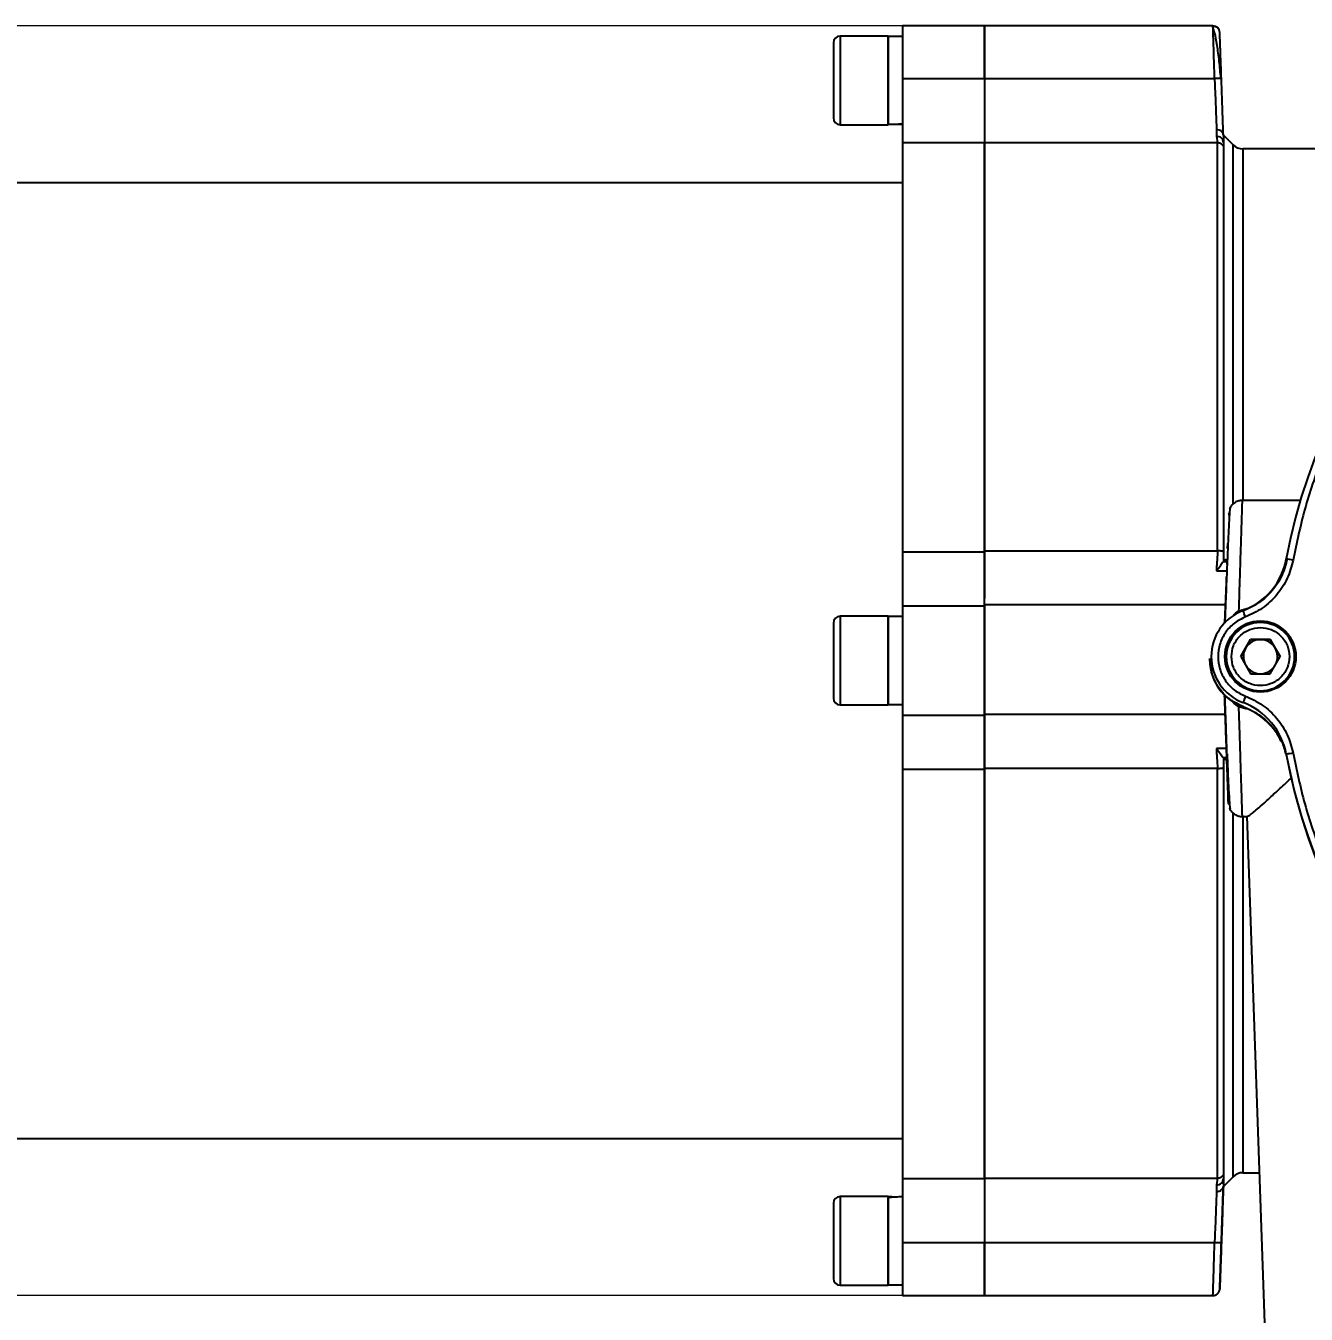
# Model space of a CAD drawing. Header units: millimetres. Extents: x 2085 to 4229, y 754 to 2271.
# Drawn here: x 3345 to 3532.5, y 1940.6 to 2129.3 of the extents above; entities that cross this region are included whole.
import ezdxf

# ---------------------------------------------------------------- set-up
doc = ezdxf.new("R2010")
doc.units = ezdxf.units.MM
doc.layers.add('AM_5', color=3, linetype='Continuous', lineweight=25)
doc.styles.add('SLDTEXTSTYLE1', font='txt.shx', dxfattribs={"width": 0.7, "bigfont": 'gbcbig.shx'})
doc.dimstyles.new('SLDDIMSTYLE12$0', dxfattribs={"dimtxt": 12, "dimasz": 10, "dimexe": 0, "dimexo": 0.0625, "dimgap": 0.875, "dimtad": 1, "dimdec": 1, "dimlfac": 1.8, "dimrnd": 1e-09, "dimzin": 12, "dimdsep": 46, "dimtxsty": 'SLDTEXTSTYLE1', "dimcen": 0.09, "dimdle": 8.16, "dimclrd": 3, "dimclre": 3, "dimadec": 0, "dimazin": 3, "dimtfac": 1, "dimtdec": 1, "dimtofl": 0, "dimtmove": 0, "dimatfit": 3, "dimfxl": 0, "dimfrac": 2, "dimtolj": 1, "dimlwd": 5, "dimlwe": 5, "dimarcsym": 0})

# ---------------------------------------------------------------- blocks, each defined once
blk = doc.blocks.new('*D58')
at = {"layer": 'AM_5', "color": 3, "lineweight": 5, "transparency": 16777216}
blk.add_line((3473.33, 2129.34), (3306.71, 2129.34), dxfattribs=at)
at = {"layer": 'AM_5', "color": 3, "linetype": 'Continuous', "lineweight": 5, "transparency": 16777216}
for p, q in [((3306.71, 2119.34), (3306.71, 1953.34)), ((3473.33, 1943.34), (3306.71, 1943.34))]:
    blk.add_line(p, q, dxfattribs=at)
at = {"layer": 'AM_5', "color": 3, "transparency": 16777216}
for points in [[(3305.04, 2119.34), (3308.37, 2119.34), (3306.71, 2129.34)], [(3305.04, 1953.34), (3308.37, 1953.34), (3306.71, 1943.34)]]:
    blk.add_solid(points, dxfattribs=at)
at = {"layer": 'Defpoints', "color": 0, "transparency": 16777216}
for p in [(3473.39, 2129.34), (3306.71, 1943.34), (3473.39, 1943.34)]:
    blk.add_point(p, dxfattribs=at)
at = {"layer": 'AM_5', "color": 0, "transparency": 16777216, "insert": (3299.83, 2036.34), "char_height": 12, "attachment_point": 5, "rotation": 90, "style": 'SLDTEXTSTYLE1'}
blk.add_mtext('\\A1;186', dxfattribs=at)

msp = doc.modelspace()

# ---------------------------------------------------------------- linework, layer by layer
at = {"color": 7, "linetype": 'Continuous', "lineweight": 25}
for p, q in [((3485.389, 2129.339), (3473.389, 2129.339)), ((3473.389, 2129.339), (3473.389, 2121.619)), ((3485.389, 2121.619), (3485.389, 2129.339)), ((3518.865, 2129.318), (3485.389, 2129.318)), ((3519.054, 2128.481), (3518.827, 2129.178)), ((3471.289, 2127.839), (3464.289, 2127.839)), ((3464.289, 2127.839), (3464.289, 2121.339)), ((3471.289, 2127.839), (3471.289, 2121.339)), ((3473.389, 2127.779), (3471.289, 2127.779)), ((3471.289, 2114.899), (3471.289, 2127.779)), ((3473.389, 2121.619), (3485.389, 2121.619)), ((3473.389, 2121.619), (3473.389, 2112.183)), ((3485.389, 2121.619), (3485.389, 2112.183)), ((3485.389, 2121.616), (3519.1, 2121.616)), ((3464.289, 2121.339), (3464.289, 2114.839)), ((3471.289, 2121.339), (3471.289, 2114.839)), ((3464.289, 2114.839), (3471.289, 2114.839)), ((3485.389, 2112.183), (3473.389, 2112.183)), ((3519.523, 2112.197), (3485.389, 2112.197)), ((3519.389, 2113.156), (3519.523, 2112.197)), ((3520.39, 2112.198), (3520.32, 2112.595)), ((3520.389, 2113.335), (3520.389, 2112.273)), ((3521.803, 2111.904), (3520.389, 2113.318)), ((3520.389, 2112.273), (3520.389, 2111.707)), ((3536.353, 2111.318), (3523.217, 2111.318)), ((3473.389, 2106.339), (3332.389, 2106.339)), ((3531.65, 2059.797), (3523.133, 2059.797)), ((3473.389, 2052.272), (3485.389, 2052.272)), ((3473.389, 2052.272), (3473.389, 2044.334)), ((3485.389, 2052.424), (3519.523, 2052.414)), ((3485.389, 2052.272), (3485.389, 2045.43)), ((3520.389, 2052.31), (3520.389, 2050.854)), ((3520.983, 2053.505), (3520.956, 2052.758)), ((3520.983, 2053.514), (3520.983, 2053.505)), ((3520.373, 2050.826), (3520.389, 2050.854)), ((3520.889, 2050.826), (3520.373, 2050.826)), ((3520.389, 2050.854), (3520.868, 2051.218)), ((3520.902, 2051.205), (3520.875, 2050.411)), ((3520.902, 2051.218), (3520.902, 2051.205)), ((3519.395, 2049.477), (3520.893, 2049.477)), ((3520.811, 2048.576), (3520.783, 2047.79)), ((3520.811, 2048.594), (3520.811, 2048.576)), ((3520.783, 2047.79), (3520.576, 2041.87)), ((3485.389, 2044.334), (3473.389, 2044.334)), ((3473.389, 2044.334), (3473.389, 2028.344)), ((3520.668, 2044.496), (3485.389, 2044.496)), ((3485.389, 2028.344), (3485.389, 2044.334)), ((3471.289, 2042.839), (3464.289, 2042.839)), ((3464.289, 2042.839), (3464.289, 2029.839)), ((3471.289, 2042.839), (3471.289, 2029.839)), ((3473.389, 2042.779), (3471.289, 2042.779)), ((3471.289, 2029.899), (3471.289, 2042.779)), ((3522.615, 2043.604), (3523.143, 2043.759)), ((3523.143, 2043.759), (3524.019, 2044.038)), ((3524.368, 2039.425), (3522.924, 2036.925)), ((3523.646, 2038.169), (3524.368, 2039.419)), ((3527.255, 2039.425), (3524.368, 2039.425)), ((3524.368, 2039.419), (3524.368, 2039.425)), ((3524.368, 2039.419), (3525.811, 2039.419)), ((3525.811, 2039.419), (3527.255, 2039.419)), ((3528.698, 2036.925), (3527.255, 2039.425)), ((3527.255, 2039.419), (3527.255, 2039.425)), ((3527.255, 2039.419), (3527.976, 2038.169)), ((3518.389, 2036.629), (3518.389, 2036.557)), ((3518.611, 2036.927), (3518.611, 2036.893)), ((3520.811, 2036.924), (3520.811, 2036.912)), ((3522.924, 2036.925), (3524.368, 2034.425)), ((3522.926, 2036.922), (3523.646, 2038.169)), ((3527.255, 2034.425), (3528.698, 2036.925)), ((3527.976, 2038.169), (3528.696, 2036.922)), ((3530.811, 2036.912), (3530.811, 2036.923)), ((3524.368, 2034.425), (3527.255, 2034.425)), ((3464.289, 2029.839), (3471.289, 2029.839)), ((3471.289, 2029.899), (3473.389, 2029.899)), ((3523.168, 2029.422), (3522.612, 2029.581)), ((3523.207, 2029.552), (3523.168, 2029.422)), ((3523.805, 2029.229), (3523.168, 2029.422)), ((3523.28, 2030.153), (3523.28, 2030.187)), ((3523.324, 2029.509), (3523.324, 2029.582)), ((3473.389, 2028.344), (3473.388, 2020.406)), ((3473.389, 2028.344), (3485.389, 2028.344)), ((3485.389, 2028.344), (3485.388, 2020.406)), ((3485.389, 2028.506), (3520.666, 2028.506)), ((3520.666, 2028.506), (3520.671, 2028.369)), ((3520.842, 2023.489), (3519.395, 2023.489)), ((3528.864, 2024.503), (3528.721, 2024.829)), ((3520.388, 2022.107), (3520.373, 2022.134)), ((3520.373, 2022.134), (3520.889, 2022.134)), ((3520.388, 2022.107), (3520.388, 2020.649)), ((3520.904, 2021.712), (3520.388, 2022.107)), ((3520.891, 2022.134), (3520.953, 2022.134)), ((3529.602, 2022.615), (3529.602, 2022.581)), ((3485.388, 2020.406), (3473.388, 2020.406)), ((3519.522, 2020.548), (3485.388, 2020.544)), ((3523.121, 2013.505), (3523.898, 2013.505)), ((3523.829, 2013.55), (3526.52, 1936.501)), ((3332.388, 1966.339), (3473.388, 1966.339)), ((3523.217, 1961.318), (3525.653, 1961.318)), ((3473.388, 1960.494), (3485.388, 1960.494)), ((3473.388, 1960.494), (3473.388, 1951.058)), ((3485.388, 1960.508), (3519.522, 1960.508)), ((3485.388, 1960.494), (3485.388, 1951.058)), ((3519.522, 1960.508), (3519.388, 1959.538)), ((3519.388, 1959.538), (3519.388, 1958.575)), ((3520.312, 1960.082), (3520.388, 1960.419)), ((3520.319, 1960.097), (3520.389, 1960.495)), ((3520.388, 1960.997), (3520.388, 1960.419)), ((3520.388, 1959.318), (3521.802, 1960.733)), ((3520.388, 1960.419), (3520.388, 1959.35)), ((3520.388, 1959.35), (3520.388, 1959.319)), ((3520.388, 1959.319), (3520.388, 1959.291)), ((3471.288, 1957.839), (3464.288, 1957.839)), ((3464.288, 1957.839), (3464.288, 1944.839)), ((3471.288, 1957.839), (3471.288, 1944.839)), ((3471.288, 1944.899), (3471.288, 1957.664)), ((3485.388, 1951.058), (3473.388, 1951.058)), ((3473.388, 1951.058), (3473.388, 1943.339)), ((3485.388, 1943.339), (3485.388, 1951.058)), ((3519.1, 1951.055), (3485.388, 1951.056)), ((3464.288, 1944.839), (3471.288, 1944.839)), ((3471.288, 1944.899), (3473.388, 1944.899)), ((3473.388, 1943.339), (3485.388, 1943.339)), ((3485.388, 1943.319), (3518.865, 1943.319))]:
    msp.add_line(p, q, dxfattribs=at)
at = {"color": 7, "linetype": 'Continuous', "lineweight": 25, "flags": 128}
for points in [[(3519.389, 2114.112), (3519.389, 2113.979), (3519.389, 2113.849), (3519.389, 2113.724), (3519.389, 2113.602), (3519.389, 2113.484), (3519.389, 2113.371), (3519.389, 2113.261), (3519.389, 2113.156)], [(3473.389, 2112.183), (3473.389, 2110.924), (3473.389, 2109.321), (3473.389, 2107.379), (3473.389, 2105.109), (3473.389, 2102.52), (3473.389, 2099.625), (3473.389, 2096.437), (3473.389, 2092.972), (3473.389, 2089.244), (3473.389, 2085.271), (3473.389, 2081.072), (3473.389, 2076.666), (3473.389, 2072.073), (3473.389, 2067.315), (3473.389, 2062.413), (3473.389, 2057.391), (3473.389, 2052.272)], [(3485.389, 2052.272), (3485.389, 2057.391), (3485.389, 2062.413), (3485.389, 2067.315), (3485.389, 2072.073), (3485.389, 2076.666), (3485.389, 2081.072), (3485.389, 2085.271), (3485.389, 2089.244), (3485.389, 2092.972), (3485.389, 2096.437), (3485.389, 2099.625), (3485.389, 2102.52), (3485.389, 2105.109), (3485.389, 2107.379), (3485.389, 2109.32), (3485.389, 2110.924), (3485.389, 2112.183)], [(3519.523, 2052.414), (3519.523, 2057.53), (3519.523, 2062.549), (3519.523, 2067.446), (3519.523, 2072.2), (3519.523, 2076.787), (3519.523, 2081.187), (3519.523, 2085.379), (3519.523, 2089.345), (3519.523, 2093.064), (3519.523, 2096.522), (3519.523, 2099.7), (3519.523, 2102.586), (3519.523, 2105.165), (3519.523, 2107.425), (3519.523, 2109.356), (3519.523, 2110.949), (3519.523, 2112.197)], [(3520.389, 2111.707), (3520.389, 2110.468), (3520.389, 2108.885), (3520.389, 2106.966), (3520.389, 2104.72), (3520.389, 2102.158), (3520.389, 2099.292), (3520.389, 2096.133), (3520.389, 2092.698), (3520.389, 2089.002), (3520.389, 2085.063), (3520.389, 2080.897), (3520.389, 2076.526), (3520.389, 2071.968), (3520.389, 2067.246), (3520.389, 2062.38), (3520.389, 2057.394), (3520.389, 2052.31)], [(3521.803, 2059.297), (3521.803, 2061.979), (3521.803, 2066.767), (3521.803, 2071.412), (3521.803, 2075.895), (3521.803, 2080.193), (3521.803, 2084.287), (3521.803, 2088.158), (3521.803, 2091.787), (3521.803, 2095.159), (3521.803, 2098.256), (3521.803, 2101.066), (3521.803, 2103.574), (3521.803, 2105.769), (3521.803, 2107.641), (3521.803, 2109.181), (3521.803, 2110.383), (3521.803, 2111.239), (3521.803, 2111.747), (3521.803, 2111.904)], [(3523.217, 2111.318), (3523.217, 2111.274), (3523.217, 2110.923), (3523.217, 2110.222), (3523.217, 2109.177), (3523.217, 2107.79), (3523.217, 2106.069), (3523.217, 2104.022), (3523.217, 2101.659), (3523.217, 2098.989), (3523.217, 2096.027), (3523.217, 2092.786), (3523.217, 2089.28), (3523.217, 2085.527), (3523.217, 2081.544), (3523.217, 2077.349), (3523.217, 2072.963), (3523.217, 2068.405), (3523.217, 2063.697), (3523.217, 2059.797)], [(3529.602, 2022.574), (3530.759, 2017.249), (3531.562, 2014.314)], [(3473.388, 2020.406), (3473.388, 2015.286), (3473.388, 2010.264), (3473.388, 2005.362), (3473.388, 2000.604), (3473.388, 1996.012), (3473.388, 1991.605), (3473.388, 1987.406), (3473.388, 1983.434), (3473.388, 1979.706), (3473.388, 1976.24), (3473.388, 1973.052), (3473.388, 1970.157), (3473.388, 1967.569), (3473.388, 1965.298), (3473.388, 1963.357), (3473.388, 1961.753), (3473.388, 1960.494)], [(3485.388, 1960.494), (3485.388, 1961.753), (3485.388, 1963.357), (3485.388, 1965.298), (3485.388, 1967.569), (3485.388, 1970.157), (3485.388, 1973.052), (3485.388, 1976.24), (3485.388, 1979.706), (3485.388, 1983.433), (3485.388, 1987.406), (3485.388, 1991.605), (3485.388, 1996.011), (3485.388, 2000.604), (3485.388, 2005.362), (3485.388, 2010.264), (3485.388, 2015.286), (3485.388, 2020.406)], [(3519.522, 1960.508), (3519.522, 1961.778), (3519.522, 1963.392), (3519.522, 1965.345), (3519.522, 1967.625), (3519.522, 1970.223), (3519.522, 1973.128), (3519.522, 1976.324), (3519.522, 1979.799), (3519.522, 1983.535), (3519.522, 1987.515), (3519.522, 1991.721), (3519.522, 1996.133), (3519.522, 2000.731), (3519.522, 2005.494), (3519.522, 2010.4), (3519.522, 2015.425), (3519.522, 2020.548)], [(3520.388, 2020.649), (3520.388, 2015.56), (3520.388, 2010.567), (3520.388, 2005.693), (3520.388, 2000.961), (3520.388, 1996.392), (3520.388, 1992.008), (3520.388, 1987.829), (3520.388, 1983.875), (3520.388, 1980.163), (3520.388, 1976.711), (3520.388, 1973.535), (3520.388, 1970.65), (3520.388, 1968.068), (3520.388, 1965.802), (3520.388, 1963.863), (3520.388, 1962.259), (3520.388, 1960.997)], [(3521.802, 1960.733), (3521.802, 1960.733), (3521.802, 1960.912), (3521.802, 1961.441), (3521.802, 1962.32), (3521.802, 1963.542), (3521.802, 1965.103), (3521.802, 1966.996), (3521.802, 1969.211), (3521.802, 1971.738), (3521.802, 1974.566), (3521.802, 1977.682), (3521.802, 1981.07), (3521.802, 1984.715), (3521.803, 1988.6), (3521.803, 1992.708), (3521.803, 1997.018), (3521.803, 2001.511), (3521.803, 2006.166), (3521.803, 2010.962), (3521.803, 2013.987)], [(3523.217, 2013.467), (3523.217, 2009.239), (3523.217, 2004.522), (3523.217, 1999.954), (3523.217, 1995.556), (3523.217, 1991.349), (3523.217, 1987.352), (3523.217, 1983.584), (3523.217, 1980.063), (3523.217, 1976.804), (3523.217, 1973.824), (3523.217, 1971.136), (3523.217, 1968.753), (3523.217, 1966.686), (3523.217, 1964.945), (3523.217, 1963.537), (3523.217, 1962.47), (3523.217, 1961.748), (3523.217, 1961.374), (3523.217, 1961.318)]]:
    msp.add_lwpolyline(points, dxfattribs=at)
at = {"color": 7, "linetype": 'Continuous', "lineweight": 25}
msp.add_circle((3525.811, 2036.929), 5.2, dxfattribs=at)
for centre, radius, start, end in [((3518.865, 2128.318), 1, 1.99976, 89.99975), ((3464.289, 2126.839), 1, 89.99969, 179.99969), ((3464.289, 2115.839), 1, 179.99969, 269.99969), ((3608.311, 2036.927), 80, 100.30604, 169.69383), ((3523.217, 2113.318), 2, 224.99969, 269.99969), ((3519.763, 2053.029), 10, 290.58663, 349.69385), ((3509.105, 1934.33), 118.693, 79.57321, 80.05575), ((3464.289, 2041.839), 1, 89.99969, 179.99969), ((3525.811, 2036.927), 7.2, 110.58661, 179.99981), ((3214.503, 1926.889), 330.121, 20.5433, 20.71651), ((3525.811, 2036.912), 5.2, 0.00011, 179.99974), ((3525.811, 2036.923), 5, 359.99978, 179.99975), ((3525.811, 2036.919), 2.5, 89.99966, 149.9996), ((3525.811, 2036.919), 2.5, 29.99978, 89.99971), ((3525.811, 2036.927), 7.2, 179.99987, 249.41339), ((3525.811, 2036.924), 5, 179.99995, 359.99959), ((3525.811, 2036.912), 5, 179.99995, 359.99959), ((3525.811, 2036.919), 2.5, 149.99962, 207.09742), ((3525.811, 2036.919), 2.5, 332.90197, 29.99975), ((3525.889, 2036.557), 7.5, 179.99988, 250.00153), ((3525.811, 2036.919), 2.5, 212.9021, 265.89476), ((3525.811, 2036.919), 2.5, 274.10462, 327.09726), ((3837.18, 1913.086), 335.031, 159.37056, 159.54192), ((3464.289, 2030.839), 1, 179.99969, 269.99969), ((3519.763, 2020.826), 10, 10.30615, 69.41337), ((3519.904, 2020.112), 10, 28.14855, 70.0015), ((3551.635, 1905.644), 119.028, 100.18577, 100.66732), ((3608.311, 2036.927), 80, 190.30617, 259.69396), ((3608.388, 2036.555), 80, 190.52799, 258.6349), ((3523.217, 1959.318), 2, 89.99969, 134.99969), ((3464.288, 1956.839), 1, 89.99969, 179.99969), ((3464.288, 1945.839), 1, 179.99969, 269.99969)]:
    msp.add_arc(centre, radius, start, end, dxfattribs=at)
for centre, start_param, end_param in [((3471.289, 2121.339), 4.712389, 4.9017857), ((3473.389, 2121.339), 4.6181163, 4.712389), ((3471.288, 1951.339), 1.4765235, 1.5707963), ((3473.388, 1951.339), 1.5707963, 1.760193)]:
    msp.add_ellipse(centre, major_axis=(11.154, 0), ratio=0.5773503, start_param=start_param, end_param=end_param, dxfattribs=at)
for points in [[(3485.389, 2129.318), (3485.389, 2129.206), (3485.389, 2128.98), (3485.389, 2127.214), (3485.389, 2124.676), (3485.389, 2122.636), (3485.389, 2121.616)], [(3485.389, 2121.616), (3485.389, 2120.512), (3485.389, 2118.305), (3485.389, 2115.428), (3485.389, 2113.188), (3485.389, 2112.527), (3485.389, 2112.197)], [(3485.389, 2112.197), (3485.389, 2111.623), (3485.389, 2110.473), (3485.389, 2107.873), (3485.389, 2104.659), (3485.389, 2100.797), (3485.389, 2096.34), (3485.389, 2091.325), (3485.389, 2085.8), (3485.389, 2079.816), (3485.389, 2073.428), (3485.389, 2066.693), (3485.389, 2059.687), (3485.389, 2054.845), (3485.389, 2052.424)], [(3520.389, 2112.273), (3520.374, 2112.389), (3520.344, 2112.62), (3520.113, 2112.912), (3519.782, 2113.116), (3519.52, 2113.143), (3519.389, 2113.156)], [(3520.389, 2111.707), (3520.34, 2111.778), (3520.241, 2111.92), (3520.028, 2112.074), (3519.785, 2112.177), (3519.61, 2112.19), (3519.523, 2112.197)], [(3485.389, 2044.496), (3485.389, 2044.64), (3485.389, 2044.927), (3485.389, 2046.702), (3485.389, 2049.235), (3485.389, 2051.361), (3485.389, 2052.424)], [(3520.389, 2052.31), (3520.339, 2052.325), (3520.241, 2052.355), (3520.028, 2052.388), (3519.785, 2052.41), (3519.61, 2052.412), (3519.523, 2052.414)], [(3529.735, 2051.247), (3529.514, 2050.408), (3529.07, 2048.729), (3527.61, 2046.547), (3525.697, 2044.748), (3524.115, 2044.034), (3523.324, 2043.677)], [(3485.389, 2044.496), (3485.389, 2044.348), (3485.389, 2044.05), (3485.389, 2042.194), (3485.389, 2039.591), (3485.389, 2036.518), (3485.389, 2033.442), (3485.389, 2030.832), (3485.389, 2028.964), (3485.389, 2028.659), (3485.389, 2028.506)], [(3485.388, 2020.544), (3485.388, 2021.608), (3485.388, 2023.735), (3485.389, 2026.276), (3485.389, 2028.062), (3485.389, 2028.358), (3485.389, 2028.506)], [(3485.388, 2020.544), (3485.388, 2018.12), (3485.388, 2013.273), (3485.388, 2006.255), (3485.388, 1999.506), (3485.388, 1993.101), (3485.388, 1987.096), (3485.388, 1981.549), (3485.388, 1976.51), (3485.388, 1972.027), (3485.388, 1968.137), (3485.388, 1964.894), (3485.388, 1962.263), (3485.388, 1961.093), (3485.388, 1960.508)], [(3519.522, 2020.548), (3519.61, 2020.549), (3519.784, 2020.552), (3520.027, 2020.573), (3520.24, 2020.605), (3520.339, 2020.635), (3520.388, 2020.649)], [(3485.388, 1960.508), (3485.388, 1960.174), (3485.388, 1959.504), (3485.388, 1957.253), (3485.388, 1954.368), (3485.388, 1952.16), (3485.388, 1951.056)], [(3519.388, 1959.538), (3519.518, 1959.551), (3519.779, 1959.578), (3520.12, 1959.779), (3520.248, 1959.981), (3520.312, 1960.082)], [(3520.388, 1960.997), (3520.339, 1960.927), (3520.24, 1960.785), (3520.027, 1960.631), (3519.784, 1960.528), (3519.609, 1960.515), (3519.522, 1960.508)]]:
    msp.add_open_spline(points, degree=3, dxfattribs=at)
for points, knots in [([(3519.748, 2128.77), (3519.707, 2128.842), (3519.615, 2129.005), (3519.382, 2129.161), (3519.103, 2129.235), (3518.919, 2129.195), (3518.827, 2129.175)], [0, 0, 0, 0, 0.2110006, 0.4756494, 0.740464, 1, 1, 1, 1]), ([(3519.1, 2121.616), (3519.07, 2122.619), (3519.017, 2124.372), (3518.954, 2126.403), (3518.913, 2127.762), (3518.885, 2128.666), (3518.868, 2129.22), (3518.866, 2129.286), (3518.865, 2129.318)], [0, 0, 0, 0, 0.2452809, 0.42889926, 0.57905177, 0.72428424, 0.86459927, 1, 1, 1, 1]), ([(3520.028, 2121.625), (3519.952, 2122.477), (3519.797, 2124.209), (3519.475, 2126.522), (3519.21, 2128.036), (3519.081, 2128.403), (3519.054, 2128.481)], [0, 0, 0, 0, 0.2966354, 0.6024529, 0.914745, 1, 1, 1, 1]), ([(3520.1, 2121.613), (3520.069, 2122.505), (3520.006, 2124.289), (3519.929, 2126.509), (3519.875, 2128.057), (3519.868, 2128.254), (3519.864, 2128.353)], [0, 0, 0, 0, 0.249886, 0.4997488, 0.7497519, 1, 1, 1, 1]), ([(3463.289, 2126.839), (3463.289, 2126.765), (3463.289, 2126.652), (3463.289, 2125.966), (3463.289, 2125.257), (3463.289, 2124.375), (3463.289, 2123.095), (3463.289, 2122.031), (3463.289, 2121.339)], [0, 0, 0, 0, 0.2394568, 0.3683607, 0.5, 0.6316393, 0.7605432, 1, 1, 1, 1]), ([(3520.1, 2121.613), (3520.086, 2121.618), (3520.066, 2121.624), (3519.941, 2121.628), (3519.812, 2121.63), (3519.652, 2121.629), (3519.419, 2121.626), (3519.226, 2121.62), (3519.1, 2121.616)], [0, 0, 0, 0, 0.239471, 0.3683705, 0.5000015, 0.6316323, 0.7605311, 1, 1, 1, 1]), ([(3519.1, 2121.616), (3519.132, 2120.791), (3519.187, 2119.344), (3519.267, 2117.294), (3519.334, 2115.534), (3519.371, 2114.572), (3519.389, 2114.112)], [0, 0, 0, 0, 0.2851739, 0.500074, 0.7610217, 1, 1, 1, 1]), ([(3520.389, 2113.335), (3520.371, 2113.867), (3520.333, 2114.937), (3520.262, 2116.974), (3520.183, 2119.226), (3520.128, 2120.82), (3520.1, 2121.613)], [0, 0, 0, 0, 0.2485215, 0.4999911, 0.7509557, 1, 1, 1, 1]), ([(3463.289, 2121.339), (3463.289, 2120.647), (3463.289, 2119.583), (3463.289, 2118.302), (3463.289, 2117.421), (3463.289, 2116.711), (3463.289, 2116.025), (3463.289, 2115.912), (3463.289, 2115.839)], [0, 0, 0, 0, 0.2394568, 0.3683607, 0.5, 0.6316393, 0.7605432, 1, 1, 1, 1]), ([(3520.389, 2113.335), (3520.384, 2113.39), (3520.374, 2113.497), (3520.309, 2113.652), (3520.226, 2113.77), (3520.145, 2113.849), (3520.099, 2113.887), (3520.069, 2113.91), (3519.974, 2113.979), (3519.754, 2114.093), (3519.516, 2114.105), (3519.389, 2114.112)], [0, 0, 0, 0, 0.13274928, 0.2587097, 0.38346285, 0.46187539, 0.50802694, 0.51153962, 0.54269826, 0.7552829, 1, 1, 1, 1]), ([(3594.178, 2114.655), (3591.682, 2114.128), (3586.644, 2113.066), (3579.267, 2110.527), (3572.025, 2107.258), (3565.046, 2103.195), (3558.443, 2098.384), (3552.35, 2092.891), (3546.857, 2086.798), (3542.045, 2080.195), (3537.983, 2073.216), (3534.713, 2065.973), (3532.175, 2058.596), (3531.112, 2053.559), (3530.586, 2051.063)], [0, 0, 0, 0, 0.0799588, 0.1613715, 0.2441424, 0.3288926, 0.4142166, 0.5, 0.5857784, 0.6711024, 0.7558576, 0.8386237, 0.9200388, 1, 1, 1, 1]), ([(3523.199, 2059.796), (3523.012, 2059.787), (3522.625, 2059.768), (3522.071, 2059.523), (3521.588, 2059.128), (3521.392, 2058.762), (3521.295, 2058.581)], [0, 0, 0, 0, 0.2341083, 0.485653, 0.7448761, 1, 1, 1, 1]), ([(3523.133, 2059.797), (3523.132, 2059.746), (3523.128, 2059.644), (3523.103, 2058.874), (3523.071, 2057.863), (3523.035, 2056.734), (3522.987, 2055.228), (3522.922, 2053.22), (3522.837, 2050.56), (3522.734, 2047.344), (3522.656, 2044.879), (3522.615, 2043.604)], [0, 0, 0, 0, 0.1217334, 0.2456529, 0.3295313, 0.4143849, 0.5002146, 0.6112196, 0.7315209, 0.8611156, 1, 1, 1, 1]), ([(3521.419, 2058.679), (3521.406, 2058.715), (3521.364, 2058.827), (3521.282, 2057.899), (3521.17, 2056.001), (3521.041, 2053.168), (3520.896, 2049.595), (3520.75, 2045.76), (3520.652, 2043.033), (3520.608, 2041.833)], [0, 0, 0, 0, 0.0767643, 0.2381811, 0.3986006, 0.5581807, 0.7170876, 0.8754904, 1, 1, 1, 1]), ([(3521.154, 2057.885), (3521.158, 2057.902), (3521.17, 2057.964), (3521.219, 2057.639), (3521.254, 2057.403)], [0, 0, 0, 0, 0.272533, 1, 1, 1, 1]), ([(3519.523, 2052.414), (3519.511, 2052.012), (3519.49, 2051.305), (3519.413, 2050.468), (3519.386, 2049.891), (3519.392, 2049.607), (3519.395, 2049.477)], [0, 0, 0, 0, 0.3927265, 0.6900266, 0.8591704, 1, 1, 1, 1]), ([(3520.373, 2050.826), (3520.249, 2050.654), (3519.97, 2050.267), (3519.6, 2049.76), (3519.395, 2049.477)], [0, 0, 0, 0, 0.4434973, 1, 1, 1, 1]), ([(3530.586, 2051.063), (3530.352, 2050.16), (3529.877, 2048.323), (3528.293, 2045.91), (3526.201, 2043.92), (3524.478, 2043.124), (3523.631, 2042.733)], [0, 0, 0, 0, 0.2457963, 0.5, 0.7542037, 1, 1, 1, 1]), ([(3523.631, 2042.733), (3523.078, 2042.469), (3521.944, 2041.928), (3520.635, 2040.51), (3519.797, 2038.794), (3519.521, 2036.929), (3519.797, 2035.065), (3520.635, 2033.349), (3521.944, 2031.931), (3523.078, 2031.39), (3523.631, 2031.125)], [0, 0, 0, 0, 0.122089, 0.25, 0.377911, 0.5, 0.622089, 0.75, 0.877911, 1, 1, 1, 1]), ([(3521.742, 2042.809), (3521.854, 2042.958), (3522.096, 2043.277), (3522.434, 2043.49), (3522.615, 2043.604)], [0, 0, 0, 0, 0.4647089, 1, 1, 1, 1]), ([(3463.289, 2041.839), (3463.289, 2041.765), (3463.289, 2041.652), (3463.289, 2040.966), (3463.289, 2040.257), (3463.289, 2039.375), (3463.289, 2038.095), (3463.289, 2036.339), (3463.289, 2034.583), (3463.289, 2033.302), (3463.289, 2032.421), (3463.289, 2031.711), (3463.289, 2031.025), (3463.289, 2030.912), (3463.289, 2030.839)], [0, 0, 0, 0, 0.1197284, 0.1841803, 0.25, 0.3158197, 0.3802716, 0.5, 0.6197284, 0.6841803, 0.75, 0.8158197, 0.8802716, 1, 1, 1, 1]), ([(3521.561, 2036.925), (3521.618, 2037.46), (3521.705, 2038.282), (3522.235, 2039.272), (3522.784, 2039.952), (3523.465, 2040.504), (3524.454, 2041.017), (3525.811, 2041.278), (3527.168, 2041.017), (3528.158, 2040.504), (3528.839, 2039.952), (3529.387, 2039.272), (3529.917, 2038.282), (3530.004, 2037.46), (3530.061, 2036.925)], [0, 0, 0, 0, 0.1197284, 0.1841803, 0.25, 0.3158197, 0.3802716, 0.5, 0.6197284, 0.6841803, 0.75, 0.8158197, 0.8802716, 1, 1, 1, 1]), ([(3523.324, 2029.582), (3522.629, 2029.906), (3521.239, 2030.556), (3519.66, 2032.268), (3518.591, 2034.337), (3518.456, 2035.865), (3518.389, 2036.629)], [0, 0, 0, 0, 0.2500006, 0.5000011, 0.7500017, 1, 1, 1, 1]), ([(3530.061, 2036.925), (3530.004, 2036.39), (3529.917, 2035.568), (3529.387, 2034.578), (3528.839, 2033.898), (3528.158, 2033.346), (3527.168, 2032.833), (3525.811, 2032.572), (3524.454, 2032.833), (3523.465, 2033.346), (3522.784, 2033.898), (3522.235, 2034.578), (3521.705, 2035.568), (3521.618, 2036.391), (3521.561, 2036.925)], [0, 0, 0, 0, 0.1197284, 0.1841803, 0.25, 0.3158197, 0.3802716, 0.5, 0.6197284, 0.6841803, 0.75, 0.8158197, 0.8802716, 1, 1, 1, 1]), ([(3520.57, 2031.358), (3520.592, 2030.716), (3520.656, 2028.898), (3520.753, 2026.112), (3520.858, 2023.107), (3520.948, 2020.506), (3521.023, 2018.37), (3521.078, 2016.771), (3521.114, 2015.749), (3521.128, 2015.341), (3521.12, 2015.551), (3521.091, 2016.381), (3521.041, 2017.799), (3520.972, 2019.769), (3520.886, 2022.233), (3520.785, 2025.102), (3520.709, 2027.28), (3520.671, 2028.369)], [0, 0, 0, 0, 0.0375957, 0.1063366, 0.1750804, 0.243824, 0.3125667, 0.3813092, 0.4500521, 0.518795, 0.587537, 0.6562791, 0.7250226, 0.7937664, 0.8625103, 0.9312548, 1, 1, 1, 1]), ([(3520.666, 2028.506), (3520.661, 2028.662), (3520.65, 2028.982), (3520.609, 2030.153), (3520.576, 2031.116), (3520.573, 2031.203)], [0, 0, 0, 0, 0.46205961, 0.95109126, 1, 1, 1, 1]), ([(3520.574, 2031.203), (3520.575, 2031.156), (3520.578, 2031.085), (3520.592, 2030.663), (3520.61, 2030.146), (3520.635, 2029.453), (3520.664, 2028.626), (3520.691, 2027.846), (3520.718, 2027.067), (3520.746, 2026.241), (3520.771, 2025.55), (3520.789, 2025.036), (3520.803, 2024.617), (3520.806, 2024.548), (3520.808, 2024.503)], [0, 0, 0, 0, 0.1213599, 0.1847896, 0.2498693, 0.3550213, 0.4225846, 0.5, 0.5774194, 0.644984, 0.7501306, 0.8152129, 0.8786435, 1, 1, 1, 1]), ([(3520.808, 2024.503), (3520.806, 2024.55), (3520.803, 2024.622), (3520.789, 2025.044), (3520.771, 2025.561), (3520.746, 2026.254), (3520.718, 2027.081), (3520.691, 2027.861), (3520.664, 2028.64), (3520.635, 2029.466), (3520.61, 2030.157), (3520.592, 2030.671), (3520.578, 2031.09), (3520.575, 2031.158), (3520.574, 2031.203)], [0, 0, 0, 0, 0.1213599, 0.1847896, 0.2498693, 0.3550213, 0.4225846, 0.5, 0.5774194, 0.644984, 0.7501306, 0.8152129, 0.8786435, 1, 1, 1, 1]), ([(3523.631, 2031.125), (3524.478, 2030.734), (3526.201, 2029.939), (3528.293, 2027.949), (3529.877, 2025.536), (3530.352, 2023.699), (3530.586, 2022.796)], [0, 0, 0, 0, 0.2457963, 0.5, 0.7542037, 1, 1, 1, 1]), ([(3522.612, 2029.581), (3522.439, 2029.695), (3522.084, 2029.93), (3521.75, 2030.277), (3521.648, 2030.511), (3521.634, 2030.543)], [0, 0, 0, 0, 0.4490394, 0.924132, 1, 1, 1, 1]), ([(3522.612, 2029.581), (3522.651, 2028.359), (3522.726, 2025.993), (3522.814, 2023.203), (3522.881, 2021.102), (3522.931, 2019.554), (3522.985, 2017.869), (3523.038, 2016.194), (3523.084, 2014.74), (3523.112, 2013.857), (3523.124, 2013.469), (3523.122, 2013.54), (3523.121, 2013.556)], [0, 0, 0, 0, 0.1340749, 0.2594439, 0.3382255, 0.41313, 0.4841574, 0.6085038, 0.7306346, 0.850552, 0.9682583, 1, 1, 1, 1]), ([(3523.324, 2029.582), (3524.115, 2029.225), (3525.699, 2028.511), (3527.603, 2026.709), (3528.951, 2024.747), (3529.343, 2023.315), (3529.506, 2022.718)], [0, 0, 0, 0, 0.2693299, 0.5386597, 0.8079896, 1, 1, 1, 1]), ([(3519.395, 2023.489), (3519.392, 2023.309), (3519.385, 2022.847), (3519.472, 2021.881), (3519.503, 2021.058), (3519.522, 2020.548)], [0, 0, 0, 0, 0.1942422, 0.5006255, 1, 1, 1, 1]), ([(3519.395, 2023.489), (3519.598, 2023.208), (3519.968, 2022.699), (3520.247, 2022.309), (3520.373, 2022.134)], [0, 0, 0, 0, 0.5512851, 1, 1, 1, 1]), ([(3520.93, 2022.695), (3520.964, 2021.844), (3521.046, 2019.78), (3521.16, 2017.313), (3521.271, 2015.411), (3521.352, 2014.486), (3521.393, 2014.59), (3521.407, 2014.624)], [0, 0, 0, 0, 0.1663905, 0.4035453, 0.6419371, 0.881799, 1, 1, 1, 1]), ([(3530.586, 2022.796), (3531.112, 2020.3), (3532.175, 2015.263), (3534.713, 2007.885), (3537.983, 2000.643), (3542.045, 1993.665), (3546.857, 1987.061), (3552.349, 1980.968), (3558.443, 1975.475), (3565.046, 1970.664), (3572.025, 1966.601), (3579.267, 1963.332), (3586.644, 1960.793), (3591.682, 1959.731), (3594.178, 1959.204)], [0, 0, 0, 0, 0.0799588, 0.1613715, 0.2441424, 0.3288926, 0.4142166, 0.5, 0.5857784, 0.6711024, 0.7558576, 0.8386237, 0.9200388, 1, 1, 1, 1]), ([(3523.898, 2013.531), (3523.909, 2013.524), (3523.949, 2013.5), (3524.239, 2013.691), (3524.774, 2014.105), (3525.566, 2014.781), (3526.605, 2015.706), (3527.936, 2016.924), (3529.225, 2018.119), (3530.131, 2018.968), (3530.436, 2019.254)], [0, 0, 0, 0, 0.0472969, 0.1728497, 0.3043941, 0.4397908, 0.5874926, 0.7427969, 0.9134319, 1, 1, 1, 1]), ([(3521.244, 2015.853), (3521.209, 2015.61), (3521.162, 2015.292), (3521.15, 2015.367), (3521.147, 2015.385)], [0, 0, 0, 0, 0.7636811, 1, 1, 1, 1]), ([(3521.284, 2014.722), (3521.381, 2014.541), (3521.577, 2014.175), (3522.06, 2013.779), (3522.614, 2013.534), (3523.001, 2013.515), (3523.188, 2013.506)], [0, 0, 0, 0, 0.25502026, 0.51415468, 0.76570961, 1, 1, 1, 1]), ([(3519.388, 1958.575), (3519.485, 1958.58), (3519.663, 1958.59), (3519.898, 1958.672), (3520.129, 1958.808), (3520.295, 1958.995), (3520.376, 1959.192), (3520.384, 1959.303), (3520.388, 1959.35)], [0, 0, 0, 0, 0.1874448, 0.3409821, 0.4929365, 0.7407612, 0.8890397, 1, 1, 1, 1]), ([(3520.099, 1951.053), (3520.128, 1951.872), (3520.184, 1953.477), (3520.262, 1955.725), (3520.332, 1957.744), (3520.37, 1958.813), (3520.388, 1959.35)], [0, 0, 0, 0, 0.2568471, 0.5031719, 0.7503964, 1, 1, 1, 1]), ([(3520.388, 1959.291), (3520.37, 1958.778), (3520.334, 1957.752), (3520.266, 1955.794), (3520.187, 1953.537), (3520.129, 1951.883), (3520.099, 1951.023)], [0, 0, 0, 0, 0.2403635, 0.4802116, 0.7299606, 1, 1, 1, 1]), ([(3519.388, 1958.575), (3519.37, 1958.113), (3519.333, 1957.147), (3519.266, 1955.382), (3519.186, 1953.328), (3519.131, 1951.881), (3519.1, 1951.055)], [0, 0, 0, 0, 0.2388489, 0.4999327, 0.7148242, 1, 1, 1, 1]), ([(3463.288, 1956.839), (3463.288, 1956.765), (3463.288, 1956.652), (3463.288, 1955.966), (3463.288, 1955.257), (3463.288, 1954.375), (3463.288, 1953.095), (3463.288, 1952.031), (3463.288, 1951.339)], [0, 0, 0, 0, 0.2394568, 0.3683607, 0.5, 0.6316393, 0.7605432, 1, 1, 1, 1]), ([(3463.288, 1951.339), (3463.288, 1950.647), (3463.288, 1949.583), (3463.288, 1948.302), (3463.288, 1947.421), (3463.288, 1946.711), (3463.288, 1946.025), (3463.288, 1945.912), (3463.288, 1945.839)], [0, 0, 0, 0, 0.2394568, 0.3683607, 0.5, 0.6316393, 0.7605432, 1, 1, 1, 1]), ([(3485.388, 1951.056), (3485.388, 1950.038), (3485.388, 1948.003), (3485.388, 1945.409), (3485.388, 1943.812), (3485.388, 1943.127), (3485.388, 1943.321), (3485.388, 1943.322)], [0, 0, 0, 0, 0.2496567, 0.4993133, 0.74897, 0.9986267, 1, 1, 1, 1]), ([(3518.865, 1943.365), (3518.865, 1943.354), (3518.864, 1943.311), (3518.875, 1943.706), (3518.908, 1944.753), (3518.961, 1946.532), (3519.028, 1948.697), (3519.074, 1950.197), (3519.1, 1951.055)], [0, 0, 0, 0, 0.05075817, 0.19660551, 0.40507866, 0.63140783, 0.78928114, 1, 1, 1, 1]), ([(3520.099, 1951.053), (3520.085, 1951.05), (3520.065, 1951.044), (3519.94, 1951.041), (3519.811, 1951.04), (3519.651, 1951.041), (3519.418, 1951.045), (3519.225, 1951.051), (3519.1, 1951.055)], [0, 0, 0, 0, 0.2394737, 0.3683715, 0.5, 0.6316285, 0.7605263, 1, 1, 1, 1]), ([(3520.099, 1951.023), (3520.068, 1950.132), (3520.005, 1948.348), (3519.927, 1946.11), (3519.875, 1944.623), (3519.857, 1944.11), (3519.875, 1944.641), (3519.927, 1946.14), (3520.006, 1948.382), (3520.068, 1950.163), (3520.099, 1951.053)], [0, 0, 0, 0, 0.1251132, 0.2502038, 0.3753018, 0.5003916, 0.6254154, 0.750326, 0.8751554, 1, 1, 1, 1]), ([(3519.935, 1946.328), (3519.935, 1946.335), (3519.953, 1946.837), (3520.011, 1948.503), (3520.07, 1950.203), (3520.099, 1951.023)], [0, 0, 0, 0, 0.0074222, 0.5212583, 1, 1, 1, 1]), ([(3518.821, 1943.32), (3518.897, 1943.322), (3519.043, 1943.327), (3519.267, 1943.409), (3519.445, 1943.524), (3519.569, 1943.638), (3519.646, 1943.724), (3519.71, 1943.812), (3519.76, 1943.895), (3519.889, 1944.163), (3519.841, 1944.279), (3519.89, 1944.814), (3519.919, 1945.783), (3519.935, 1946.328)], [0, 0, 0, 0, 0.0475591, 0.0923752, 0.1307592, 0.147079, 0.161791, 0.1758924, 0.1909925, 0.2088499, 0.3792668, 0.6505862, 1, 1, 1, 1])]:
    msp.add_open_spline(points, degree=3, knots=knots, dxfattribs=at)

# ---------------------------------------------------------------- dimensions: what is measured, and where the dimension line sits
at = {"layer": 'AM_5'}
dim = msp.add_linear_dim(base=(3306.705, 1943.339), p1=(3473.389, 2129.339), p2=(3473.389, 1943.339), angle=90, dimstyle='SLDDIMSTYLE12$0', override={"dimlfac": 1, "dimpost": ''}, dxfattribs=at)
dim.commit()
dim.dimension.update_dxf_attribs({"geometry": '*D58', "text_midpoint": (3299.83, 2036.339)})

doc.saveas('drawing.dxf')
